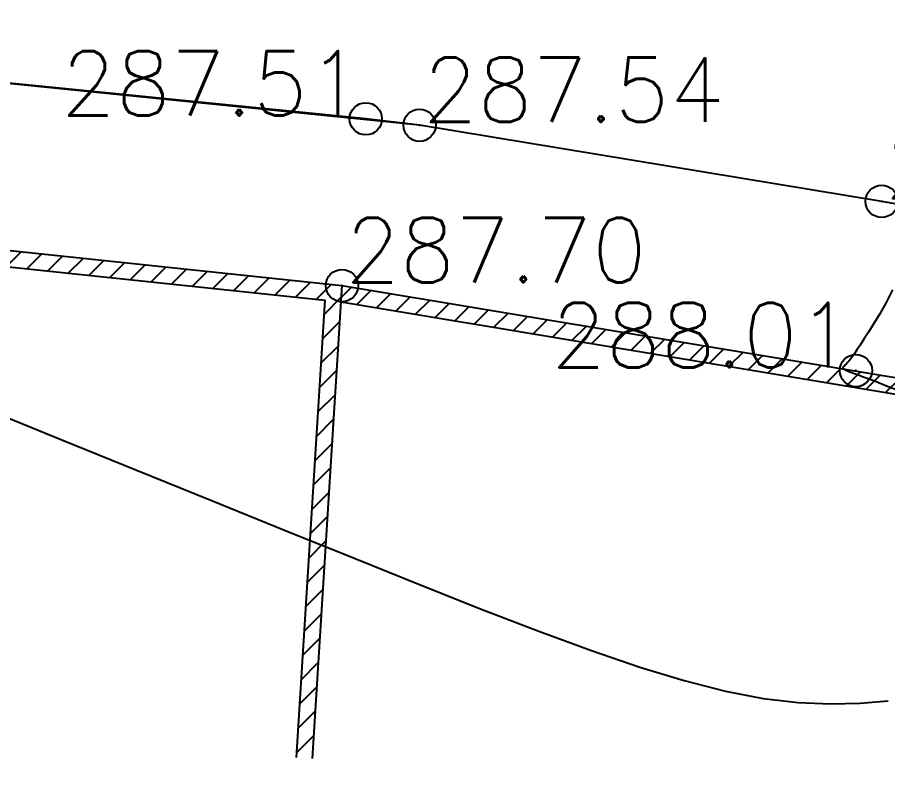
# Model space of a CAD drawing. Header units: millimetres. Extents: x 524954 to 526204, y 9523489 to 9524010.
# Drawn here: x 525735.44 to 525748.91, y 9523801.26 to 9523813.28 of the extents above; entities that cross this region are included whole.
import ezdxf
from ezdxf.enums import TextEntityAlignment as Align

# ---------------------------------------------------------------- set-up
doc = ezdxf.new("R2010")
doc.units = ezdxf.units.MM
doc.header["$PDMODE"] = 32
doc.header["$PDSIZE"] = 0.5
for name, color, linetype in [('Bord_Route_Existante', 6, 'Continuous'), ('Cloture', 7, 'Continuous'), ('CN_01_00', 3, 'Continuous'), ('CN_02_00', 4, 'Continuous'), ('Murs', 1, 'Continuous'), ('TopoAlt', 3, 'Continuous'), ('TOPOJIS', 7, 'Continuous')]:
    doc.layers.add(name, color=color, linetype=linetype)
doc.layers.add('Bord_Route_Existante_POLY3D', color=6, linetype='Continuous', plot=False)
doc.styles.add('Simplex 1.0', font='Simplex.shx', dxfattribs={"width": 0.99, "height": 1})
pattern_1 = [(45, (0, 0), (-0.1767766952966, 0.1767766952966), [])]

# ---------------------------------------------------------------- blocks, each defined once
blk = doc.blocks.new('TCPOINT M')
at = {"color": 0}
blk.add_point((0, 0), dxfattribs=at)
at = {"layer": 'TopoAlt', "style": 'Simplex 1.0', "width": 0.99}
blk.add_attdef('ALT', (0.15, 0.15), '', height=1, dxfattribs=at)

msp = doc.modelspace()

# ---------------------------------------------------------------- hatches: boundary and pattern name
at = {"layer": 'Murs'}
h = msp.add_hatch(dxfattribs=at)
h.set_pattern_fill('_U', color=256, scale=0.25, angle=45, style=0, pattern_type=0)
h.set_pattern_definition(pattern_1)
h.paths.add_polyline_path([(525729.65, 9523810.265), (525740.462, 9523809.125), (525740.003, 9523801.803), (525739.753, 9523801.819), (525740.198, 9523808.902), (525729.624, 9523810.017)])
h = msp.add_hatch(dxfattribs=at)
h.set_pattern_fill('_U', color=256, scale=0.25, angle=45, style=0, pattern_type=0)
h.set_pattern_definition(pattern_1)
h.paths.add_polyline_path([(525740.462, 9523809.125), (525752.466, 9523807.128), (525751.937, 9523801.316), (525751.688, 9523801.338), (525752.196, 9523806.919), (525740.421, 9523808.879)])

# ---------------------------------------------------------------- linework, layer by layer
at = {"layer": 'Bord_Route_Existante', "flags": 128}
msp.add_lwpolyline([(525884.152, 9523793.467), (525869.882, 9523793.206), (525856.608, 9523793.696), (525854.234, 9523793.913), (525841.914, 9523794.627), (525838.504, 9523795.053), (525827.467, 9523796.366), (525816.218, 9523798.392), (525803.195, 9523800.73), (525774.527, 9523805.903), (525748.816, 9523810.429), (525741.663, 9523811.609), (525729.63, 9523812.83), (525724.918, 9523813.109), (525716.953, 9523813.279), (525707.671, 9523813.078)], dxfattribs=at)
at = {"layer": 'Bord_Route_Existante_POLY3D'}
msp.add_polyline3d([(525884.152, 9523793.467, 296.28), (525869.882, 9523793.206, 295.29), (525856.608, 9523793.696, 294.37), (525854.234, 9523793.913, 294.25), (525841.914, 9523794.627, 293.41), (525838.504, 9523795.053, 293.2), (525827.467, 9523796.366, 292.48), (525816.218, 9523798.392, 291.82), (525803.195, 9523800.73, 291.12), (525774.527, 9523805.903, 289.5), (525748.816, 9523810.429, 287.94), (525741.663, 9523811.609, 287.54), (525740.831, 9523811.708, 287.51), (525729.63, 9523812.83, 286.9), (525724.918, 9523813.109, 286.61), (525716.953, 9523813.279, 286.07), (525707.671, 9523813.078, 285.48)], dxfattribs=at)
at = {"layer": 'Cloture', "flags": 128}
for points in [[(525729.65, 9523810.265), (525740.462, 9523809.125), (525740.003, 9523801.803)], [(525729.624, 9523810.017), (525740.198, 9523808.902), (525739.753, 9523801.819)], [(525740.462, 9523809.125), (525752.466, 9523807.128), (525751.937, 9523801.316)], [(525740.421, 9523808.879), (525752.196, 9523806.919), (525751.688, 9523801.338)]]:
    msp.add_lwpolyline(points, dxfattribs=at)
at = {"layer": 'CN_01_00', "elevation": 287, "flags": 128}
msp.add_lwpolyline([(525735.024, 9523807.185), (525736.127, 9523806.736), (525737.273, 9523806.271), (525738.431, 9523805.801), (525739.572, 9523805.339), (525740.665, 9523804.897), (525741.686, 9523804.486), (525742.633, 9523804.11), (525743.51, 9523803.771), (525744.322, 9523803.473), (525745.071, 9523803.217), (525745.761, 9523803.007), (525746.398, 9523802.844), (525746.984, 9523802.731), (525747.525, 9523802.669), (525748.023, 9523802.649), (525748.485, 9523802.66), (525748.915, 9523802.693)], dxfattribs=at)
at = {"layer": 'CN_02_00', "elevation": 288, "flags": 128}
msp.add_lwpolyline([(525748.983, 9523809.057), (525748.883, 9523808.861), (525748.786, 9523808.687), (525748.694, 9523808.536), (525748.612, 9523808.405), (525748.541, 9523808.295), (525748.482, 9523808.204), (525748.433, 9523808.129), (525748.393, 9523808.069), (525748.359, 9523808.022), (525748.332, 9523807.984), (525748.309, 9523807.955), (525748.288, 9523807.932), (525748.269, 9523807.913), (525748.252, 9523807.898), (525748.238, 9523807.885), (525748.226, 9523807.874), (525748.218, 9523807.865), (525748.214, 9523807.857), (525748.215, 9523807.849), (525748.22, 9523807.841), (525748.232, 9523807.832), (525748.247, 9523807.822), (525748.266, 9523807.813), (525748.287, 9523807.803), (525748.309, 9523807.793), (525748.332, 9523807.785), (525748.353, 9523807.777), (525748.372, 9523807.771), (525748.389, 9523807.765), (525748.411, 9523807.758), (525748.446, 9523807.746), (525748.504, 9523807.725), (525748.592, 9523807.692), (525748.719, 9523807.643), (525748.893, 9523807.574), (525749.124, 9523807.484)], dxfattribs=at)

# ---------------------------------------------------------------- block references
at = {"layer": 'TOPOJIS'}
ref = msp.add_blockref('TCPOINT M', (525740.831, 9523811.708, 287.51), dxfattribs=at)
ref.add_attrib('ALT', '287.51', dxfattribs={"layer": 'TopoAlt', "height": 1, "style": 'Simplex 1.0', "width": 0.99}).set_placement((525740.781, 9523811.758, 287.51), align=Align.RIGHT)
ref = msp.add_blockref('TCPOINT M', (525741.663, 9523811.609, 287.54), dxfattribs=at)
ref.add_attrib('ALT', '287.54', (525741.713, 9523811.659, 287.54), dxfattribs={"layer": 'TopoAlt', "height": 1, "style": 'Simplex 1.0', "width": 0.99})
ref = msp.add_blockref('TCPOINT M', (525748.816, 9523810.429, 287.94), dxfattribs=at)
ref.add_attrib('ALT', '287.94', (525748.866, 9523810.479, 287.94), dxfattribs={"layer": 'TopoAlt', "height": 1, "style": 'Simplex 1.0', "width": 0.99})
ref = msp.add_blockref('TCPOINT M', (525740.462, 9523809.125, 287.7), dxfattribs=at)
ref.add_attrib('ALT', '287.70', (525740.512, 9523809.175, 287.7), dxfattribs={"layer": 'TopoAlt', "height": 1, "style": 'Simplex 1.0', "width": 0.99})
ref = msp.add_blockref('TCPOINT M', (525748.417, 9523807.809, 288.01), dxfattribs=at)
ref.add_attrib('ALT', '288.01', dxfattribs={"layer": 'TopoAlt', "height": 1, "style": 'Simplex 1.0', "width": 0.99}).set_placement((525748.367, 9523807.859, 288.01), align=Align.RIGHT)

doc.saveas('drawing.dxf')
